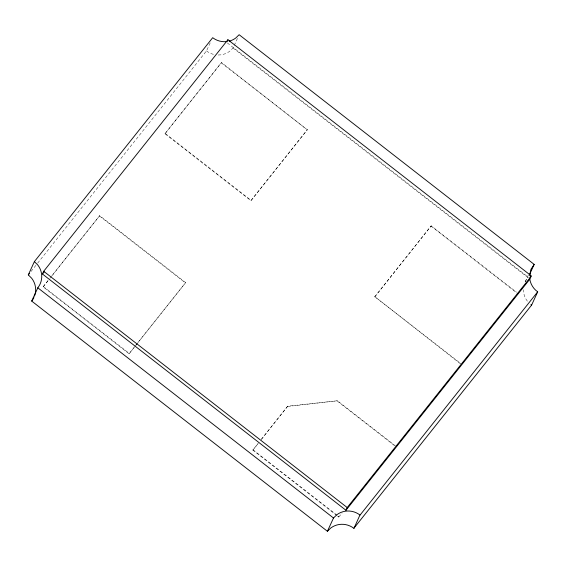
<?xml version="1.0" encoding="UTF-8"?>
<svg xmlns="http://www.w3.org/2000/svg" width="566" height="566" viewBox="0 0 566 566"><rect width="100%" height="100%" fill="white"/><g stroke="black" fill="none" stroke-linecap="round" stroke-linejoin="round"><path stroke-width="0.42" stroke-dasharray="2.83 2.12" d="M135.14 346.215L129.119 353.785L43.143 286.856L49.313 278.967M51.902 275.847L99.673 215.674L185.641 282.604L137.871 342.777M164.961 133.746L221.49 62.571L307.317 129.812L250.936 200.675L164.961 133.746L221.49 62.571M37.653 263.133L206.519 50.89L210.453 42.294M218.158 55.001A19.011 18.572 24.6 0 0 229.669 51.308L233.05 48.004L237.706 37.844M129.119 353.785L135.281 345.897M250.936 200.675L307.458 129.494M336.756 515.421L252.861 450.112L258.429 442.98M261.534 439.209L287.705 406.183L337.442 400.77L395.358 445.859M460.653 363.931L374.826 296.683L431.207 225.827L516.489 292.212M287.563 406.501L337.442 400.77M374.685 297.001L431.207 225.827M337.449 515.959L338.836 517.041L337.598 515.64M525.198 281.875L528.418 274.843M31.052 271.432L37.101 263.827M49.858 278.281L99.673 215.674M43.143 286.856L48.619 279.979M135.833 345.203L137.474 343.145M138.019 342.451L185.641 282.604M135.684 345.529L137.326 343.463M261.145 439.57L287.705 406.183M252.861 450.112L258.287 443.298M338.836 517.041L342.119 512.909M227.383 42.988L528.283 277.22M233.05 48.004L528.106 277.687L527.293 278.472A19.011 18.572 24.6 0 0 525.163 281.918M221.341 62.89L307.317 129.812M431.066 226.145L517.034 293.068M165.109 133.427L251.085 200.35M374.826 296.683L460.802 363.613M99.524 216L185.492 282.922M337.294 401.089L394.516 445.633M43.292 286.538L129.26 353.46M253.009 449.793L336.904 515.095M206.519 50.89L206.618 50.99A19.011 18.572 24.6 0 0 214.061 54.506M527.378 301.176A19.011 18.572 24.6 0 1 523.423 289.771"/><path stroke-width="0.85" d="M34.547 296.053A19.011 18.572 24.6 0 0 31.71 278.281L28.3 274.892L34.385 261.605L212.696 37.703A19.011 18.572 24.6 0 0 226.711 41.587M42.443 274.008L43.688 271.284L227.928 39.726L530.922 275.585L531.014 276.526L529.769 279.243L345.953 510.27L42.443 274.008L44.098 271.935M529.769 279.243C530.653 284.259 533.462 288.95 537.7 291.808L531.615 305.095L353.856 528.297A19.011 18.572 24.6 0 0 330.806 527.979L327.417 531.283L31.696 301.077L37.88 287.698A19.011 18.572 24.6 0 0 37.795 265.001L34.385 261.605M226.994 41.764L227.928 39.726M327.417 531.283L333.501 517.996L336.89 514.692A19.011 18.572 24.6 0 1 359.941 515.01L353.948 528.389M345.953 510.27L347.199 507.546L531.014 276.526M529.535 274.56L534.184 264.4L239.135 34.717L235.746 38.021A19.011 18.572 24.6 0 1 229.138 41.148M529.988 277.623L530.922 275.585M28.3 274.892L29.397 273.505M360.033 515.11L537.7 291.808M31.696 301.077L31.795 300.985A19.011 18.572 24.6 0 0 33.925 297.539M534.184 264.4L530.922 269.374L529.663 275.755M530.887 304.664L531.615 305.095M43.688 271.284L347.199 507.546M37.78 287.79L333.501 517.996"/></g></svg>
